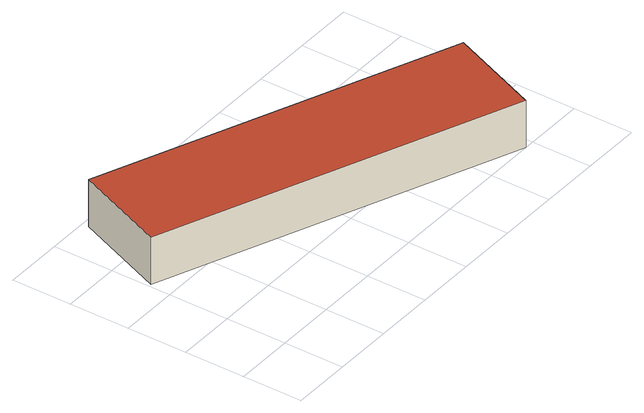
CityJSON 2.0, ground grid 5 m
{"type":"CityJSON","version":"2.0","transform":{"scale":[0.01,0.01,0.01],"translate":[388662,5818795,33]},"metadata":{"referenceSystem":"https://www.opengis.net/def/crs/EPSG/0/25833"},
"CityObjects":{
"building1":{"type":"Building","attributes":{"GE_LoD2_zOffset":"Auto|1.5004691629395026|28.02.2015 18:40:37","EIG_KL_ST":1,"EIG_KL_PV":3,"FOLIE":"011","H_First_Min":37.14,"H_First_Max":37.14,"H_Trauf_Min":37.14,"H_Trauf_Max":37.14,"TexVersion":1,"Kachel":"2100021000","LAND":"11","RBEZ":"0","KREIS":"00","GMDE":"001","STR":"01997","HNR":"18","LFD":"001","ANZ_LOC":1,"Height.highReference":"highestRoofEdge","Height.lowReference":"lowestGroundPoint","Height.status":"measured","measuredHeight":4.09,"function":"1179"},"address":[{"locality":"Berlin","thoroughfareNumber":"18","thoroughfareName":"Hildebrandstr."}],"geometry":[{"type":"MultiSurface","lod":"2","boundaries":[[[0,1,2,3]],[[4,5,3,2]],[[5,6,0,3]],[[6,7,1,0]],[[7,4,2,1]],[[7,6,5,4]]],"semantics":{"surfaces":[{"type":"GroundSurface"},{"type":"WallSurface"},{"type":"RoofSurface"}],"values":[0,1,1,1,1,2]}}]}
},
"vertices":[
[343,1949,5],[3234,769,5],[2919,0,5],[28,1180,5],[2919,0,414],[28,1180,414],[343,1949,414],[3234,769,414]
]}
